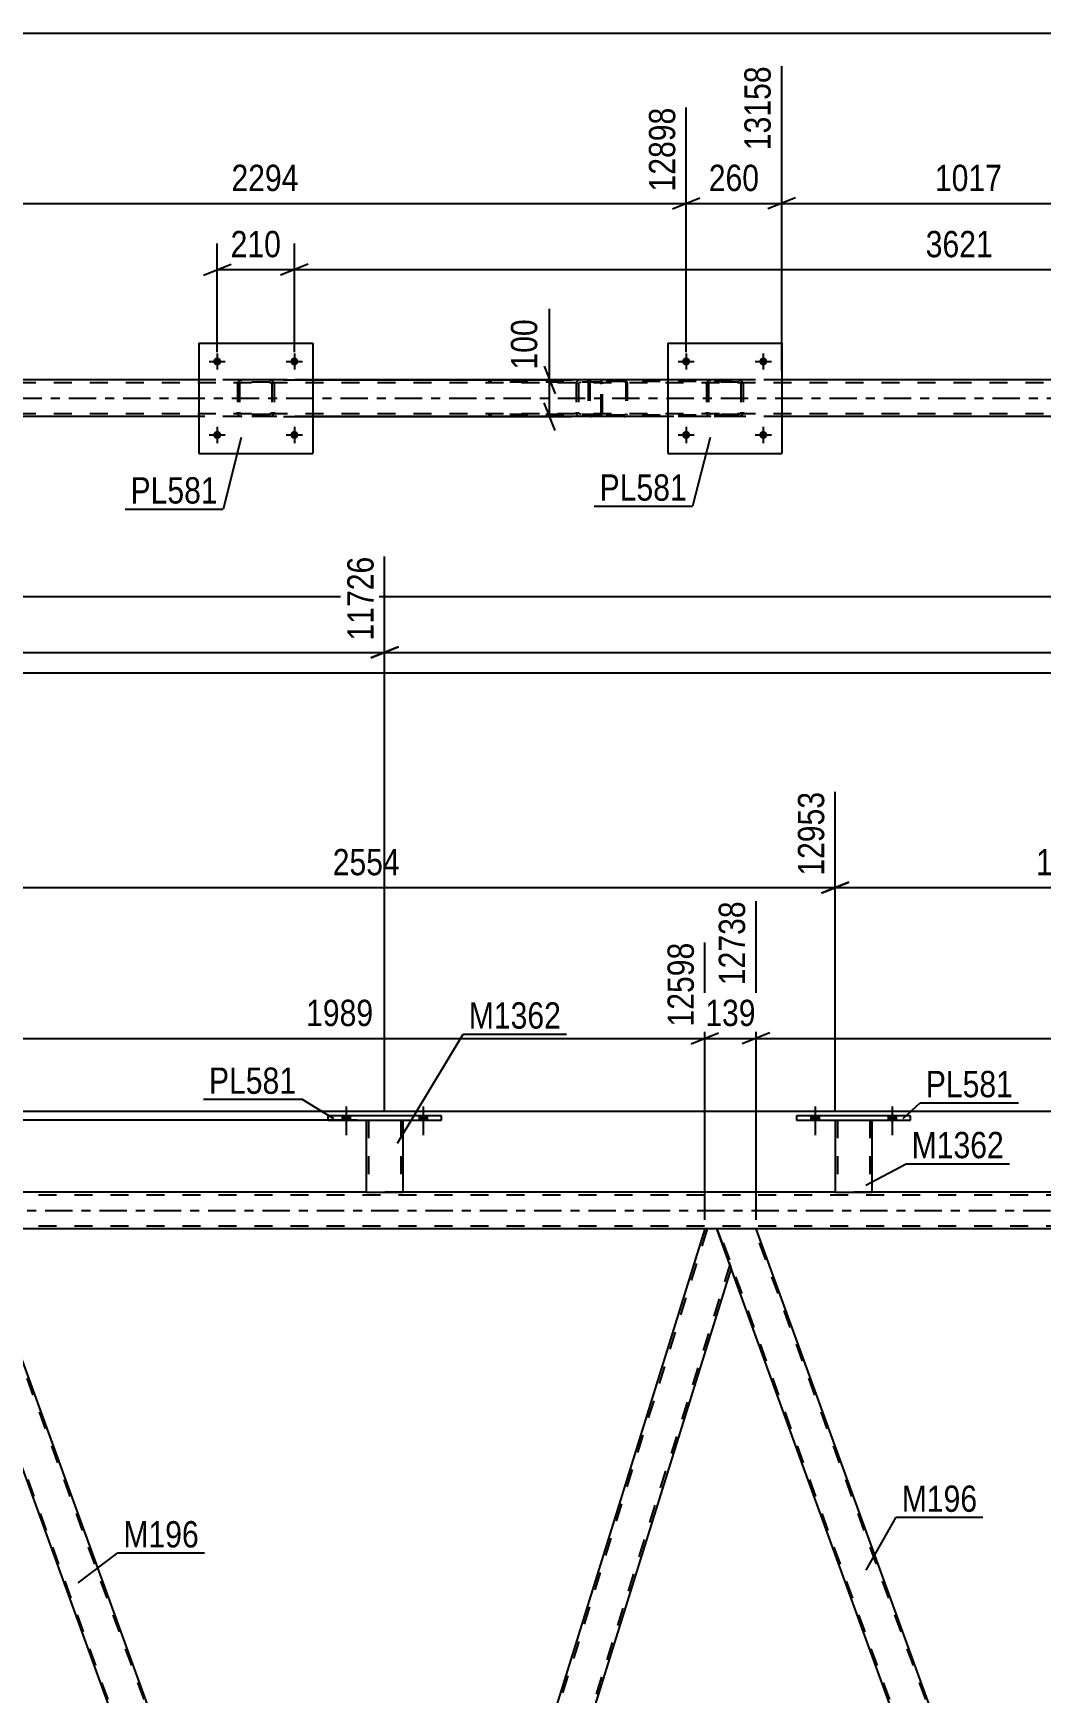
# Model space of a CAD drawing. Header units: millimetres. Extents: x 0 to 1797, y -6 to 560.
# Drawn here: x 1505.7 to 1615.5, y 374.3 to 555 of the extents above; entities that cross this region are included whole.
import ezdxf

# ---------------------------------------------------------------- set-up
doc = ezdxf.new("R2010")
doc.units = ezdxf.units.MM
doc.linetypes.add('DXK_LINE_DOT2', pattern=[3.9198, 1.9599, -1.9599])
doc.linetypes.add('DXK_LINE_DOT3', pattern=[5.9187, 2.979, -0.9799, 0.9799, -0.9799])
doc.styles.add('Arial Narrow', font='ARIALN.TTF', dxfattribs={"height": 0.2})

# ---------------------------------------------------------------- blocks, each defined once
blk = doc.blocks.new('Bolt-814276781-2631 - 2618')
at = {"linetype": 'Continuous'}
for points in [[(1526.2, 519.29, -1), (1525.32, 519.29, -1)], [(1534.6, 519.29, -1), (1533.72, 519.29, -1)]]:
    blk.add_hatch(color=1, dxfattribs=at).paths.add_polyline_path(points)
at = {"color": 1, "linetype": 'Continuous'}
for p, q in [((1524.88, 519.29), (1526.64, 519.29)), ((1525.76, 520.17), (1525.76, 518.41)), ((1533.28, 519.29), (1535.04, 519.29)), ((1534.16, 520.17), (1534.16, 518.41))]:
    blk.add_line(p, q, dxfattribs=at)
blk = doc.blocks.new('Part-814276781-2671 - 2618')
at = {"color": 7, "linetype": 'DXK_LINE_DOT2'}
for p, q in [((1527.96, 516.8), (1528, 516.99)), ((1528, 516.99), (1527.96, 516.8)), ((1528.2, 516.8), (1528.22, 516.9)), ((1528.22, 516.9), (1528.27, 516.97)), ((1528.26, 517.25), (1528.44, 517.28)), ((1528.44, 517.28), (1528.26, 517.25)), ((1528.27, 516.97), (1528.35, 517.03)), ((1528.35, 517.03), (1528.44, 517.04)), ((1531.48, 517.28), (1528.44, 517.28)), ((1531.48, 517.04), (1528.44, 517.04)), ((1531.48, 517.28), (1531.67, 517.25)), ((1531.67, 517.25), (1531.48, 517.28)), ((1531.48, 517.04), (1531.58, 517.03)), ((1531.58, 517.03), (1531.65, 516.97)), ((1531.65, 516.97), (1531.71, 516.9)), ((1531.71, 516.9), (1531.72, 516.8)), ((1531.93, 516.99), (1531.96, 516.8)), ((1531.96, 516.8), (1531.93, 516.99)), ((1527.96, 516.8), (1527.96, 513.76)), ((1528.2, 516.8), (1528.2, 513.76)), ((1531.72, 516.8), (1531.72, 513.76)), ((1531.96, 516.8), (1531.96, 513.76)), ((1528, 513.58), (1527.96, 513.76)), ((1527.96, 513.76), (1528, 513.58)), ((1528.22, 513.67), (1528.2, 513.76)), ((1528.27, 513.59), (1528.22, 513.67)), ((1528.44, 513.28), (1528.26, 513.32)), ((1528.26, 513.32), (1528.44, 513.28)), ((1528.35, 513.54), (1528.27, 513.59)), ((1528.44, 513.52), (1528.35, 513.54)), ((1531.48, 513.52), (1528.44, 513.52)), ((1531.48, 513.28), (1528.44, 513.28)), ((1531.58, 513.54), (1531.48, 513.52)), ((1531.67, 513.32), (1531.48, 513.28)), ((1531.48, 513.28), (1531.67, 513.32)), ((1531.65, 513.59), (1531.58, 513.54)), ((1531.71, 513.67), (1531.65, 513.59)), ((1531.72, 513.76), (1531.71, 513.67)), ((1531.96, 513.76), (1531.93, 513.58)), ((1531.93, 513.58), (1531.96, 513.76))]:
    blk.add_line(p, q, dxfattribs=at)
for centre, start, end in [((1528.44, 516.8), 112.5, 157.5), ((1528.44, 516.8), 112.5, 157.5), ((1531.48, 516.8), 22.5, 67.5), ((1531.48, 516.8), 22.5, 67.5), ((1528.44, 513.76), 202.5, 247.5), ((1528.44, 513.76), 202.5, 247.5), ((1531.48, 513.76), 292.5, 337.5), ((1531.48, 513.76), 292.5, 337.5)]:
    blk.add_arc(centre, 0.48, start, end, dxfattribs=at)
blk = doc.blocks.new('Part-814276781-2720 - 2618')
at = {"color": 2, "linetype": 'Continuous'}
for p, q in [((1523.76, 521.28), (1523.76, 509.28)), ((1523.76, 521.28), (1536.16, 521.28)), ((1536.16, 521.28), (1536.16, 509.28)), ((1523.76, 509.28), (1536.16, 509.28))]:
    blk.add_line(p, q, dxfattribs=at)
blk = doc.blocks.new('Part-814276781-2758 - 2618')
at = {"color": 7, "linetype": 'DXK_LINE_DOT2'}
for p, q in [((1709.82, 516.96), (1107.12, 516.96)), ((1709.82, 517.28), (1135.41, 517.28)), ((1536.16, 517.28), (1523.76, 517.28)), ((1587.24, 517.28), (1574.84, 517.28)), ((1709.82, 513.6), (1107.12, 513.6)), ((1536.16, 513.28), (1523.76, 513.28)), ((1587.24, 513.28), (1574.84, 513.28))]:
    blk.add_line(p, q, dxfattribs=at)
at = {"color": 2, "linetype": 'Continuous'}
for p, q in [((1523.76, 517.28), (1485.08, 517.28)), ((1574.84, 517.28), (1536.16, 517.28)), ((1625.92, 517.28), (1587.24, 517.28)), ((1523.76, 513.28), (1485.08, 513.28)), ((1574.84, 513.28), (1536.16, 513.28)), ((1625.92, 513.28), (1587.24, 513.28))]:
    blk.add_line(p, q, dxfattribs=at)
at = {"color": 7, "linetype": 'DXK_LINE_DOT3'}
blk.add_line((1107.12, 515.28), (1709.82, 515.28), dxfattribs=at)
blk = doc.blocks.new('Bolt-814276781-2767 - 2618')
at = {"linetype": 'Continuous'}
for points in [[(1526.2, 511.29, -1), (1525.32, 511.29, -1)], [(1534.6, 511.29, -1), (1533.72, 511.29, -1)]]:
    blk.add_hatch(color=1, dxfattribs=at).paths.add_polyline_path(points)
at = {"color": 1, "linetype": 'Continuous'}
for p, q in [((1525.76, 512.17), (1525.76, 510.41)), ((1534.16, 512.17), (1534.16, 510.41)), ((1524.88, 511.29), (1526.64, 511.29)), ((1533.28, 511.29), (1535.04, 511.29))]:
    blk.add_line(p, q, dxfattribs=at)
blk = doc.blocks.new('Part-814276781-2779 - 2618')
at = {"color": 7, "linetype": 'DXK_LINE_DOT2'}
for p, q in [((1579.04, 516.8), (1579.08, 516.99)), ((1579.08, 516.99), (1579.04, 516.8)), ((1579.28, 516.8), (1579.3, 516.9)), ((1579.3, 516.9), (1579.35, 516.97)), ((1579.34, 517.25), (1579.52, 517.28)), ((1579.52, 517.28), (1579.34, 517.25)), ((1579.35, 516.97), (1579.43, 517.03)), ((1579.43, 517.03), (1579.52, 517.04)), ((1582.56, 517.28), (1579.52, 517.28)), ((1582.56, 517.04), (1579.52, 517.04)), ((1582.56, 517.28), (1582.75, 517.25)), ((1582.75, 517.25), (1582.56, 517.28)), ((1582.56, 517.04), (1582.66, 517.03)), ((1582.66, 517.03), (1582.73, 516.97)), ((1582.73, 516.97), (1582.79, 516.9)), ((1582.79, 516.9), (1582.8, 516.8)), ((1583.01, 516.99), (1583.04, 516.8)), ((1583.04, 516.8), (1583.01, 516.99)), ((1579.04, 516.8), (1579.04, 513.76)), ((1579.28, 516.8), (1579.28, 513.76)), ((1582.8, 516.8), (1582.8, 513.76)), ((1583.04, 516.8), (1583.04, 513.76)), ((1579.08, 513.58), (1579.04, 513.76)), ((1579.04, 513.76), (1579.08, 513.58)), ((1579.3, 513.67), (1579.28, 513.76)), ((1579.35, 513.59), (1579.3, 513.67)), ((1579.52, 513.28), (1579.34, 513.32)), ((1579.34, 513.32), (1579.52, 513.28)), ((1579.43, 513.54), (1579.35, 513.59)), ((1579.52, 513.52), (1579.43, 513.54)), ((1582.56, 513.52), (1579.52, 513.52)), ((1582.56, 513.28), (1579.52, 513.28)), ((1582.66, 513.54), (1582.56, 513.52)), ((1582.75, 513.32), (1582.56, 513.28)), ((1582.56, 513.28), (1582.75, 513.32)), ((1582.73, 513.59), (1582.66, 513.54)), ((1582.79, 513.67), (1582.73, 513.59)), ((1582.8, 513.76), (1582.79, 513.67)), ((1583.04, 513.76), (1583.01, 513.58)), ((1583.01, 513.58), (1583.04, 513.76))]:
    blk.add_line(p, q, dxfattribs=at)
at = {"color": 7, "linetype": 'DXK_LINE_DOT3'}
blk.add_line((1581.04, 515.28), (1581.04, 515.28), dxfattribs=at)
at = {"color": 7, "linetype": 'DXK_LINE_DOT2'}
for centre, start, end in [((1579.52, 516.8), 112.5, 157.5), ((1579.52, 516.8), 112.5, 157.5), ((1582.56, 516.8), 22.5, 67.5), ((1582.56, 516.8), 22.5, 67.5), ((1579.52, 513.76), 202.5, 247.5), ((1579.52, 513.76), 202.5, 247.5), ((1582.56, 513.76), 292.5, 337.5), ((1582.56, 513.76), 292.5, 337.5)]:
    blk.add_arc(centre, 0.48, start, end, dxfattribs=at)
blk = doc.blocks.new('Part-814276781-2797 - 2618')
at = {"color": 2, "linetype": 'Continuous'}
for p, q in [((1574.84, 521.28), (1574.84, 509.28)), ((1574.84, 521.28), (1587.24, 521.28)), ((1587.24, 521.28), (1587.24, 509.28)), ((1574.84, 509.28), (1587.24, 509.28))]:
    blk.add_line(p, q, dxfattribs=at)
blk = doc.blocks.new('Part-814276781-2805 - 2618')
at = {"color": 7, "linetype": 'DXK_LINE_DOT2'}
for p, q in [((1566.19, 517.09), (1566.16, 516.96)), ((1566.16, 516.96), (1566.16, 513.6)), ((1566.33, 516.96), (1566.35, 517.03)), ((1566.33, 516.96), (1566.33, 513.6)), ((1566.35, 517.03), (1566.38, 517.08)), ((1566.5, 517.28), (1566.37, 517.26)), ((1566.38, 517.08), (1566.44, 517.11)), ((1566.44, 517.11), (1566.5, 517.12)), ((1581.83, 517.28), (1566.5, 517.28)), ((1581.83, 517.12), (1566.5, 517.12)), ((1570.21, 517.26), (1570.08, 517.28)), ((1570.08, 517.12), (1570.14, 517.11)), ((1570.14, 517.11), (1570.17, 517.1)), ((1570.17, 517.1), (1570.2, 517.08)), ((1570.2, 517.08), (1570.24, 517.03)), ((1570.24, 517.03), (1570.25, 516.96)), ((1570.25, 516.96), (1570.25, 513.6)), ((1570.42, 516.96), (1570.39, 517.09)), ((1570.42, 516.96), (1570.42, 513.6)), ((1566.16, 513.6), (1566.19, 513.48)), ((1566.35, 513.54), (1566.33, 513.6)), ((1566.38, 513.49), (1566.35, 513.54)), ((1566.37, 513.31), (1566.5, 513.28)), ((1566.44, 513.46), (1566.38, 513.49)), ((1566.5, 513.44), (1566.44, 513.46)), ((1581.83, 513.44), (1566.5, 513.44)), ((1581.83, 513.28), (1566.5, 513.28)), ((1570.08, 513.44), (1570.14, 513.46)), ((1570.08, 513.28), (1570.21, 513.31)), ((1570.14, 513.46), (1570.17, 513.47)), ((1570.17, 513.47), (1570.2, 513.49)), ((1570.24, 513.54), (1570.2, 513.49)), ((1570.25, 513.6), (1570.24, 513.54)), ((1570.39, 513.48), (1570.42, 513.6))]:
    blk.add_line(p, q, dxfattribs=at)
for centre, start, end in [((1566.49, 516.95), 110.7583, 155.68), ((1570.09, 516.95), 24.32, 69.2417), ((1566.49, 513.62), 204.32, 249.2417)]:
    blk.add_arc(centre, 0.331, start, end, dxfattribs=at)
blk = doc.blocks.new('Part-814276781-2895 - 2618')
at = {"color": 7, "linetype": 'DXK_LINE_DOT2'}
for p, q in [((1567.44, 517.28), (1555.28, 517.28)), ((1567.44, 517.04), (1555.28, 517.04)), ((1564.86, 516.89), (1564.85, 516.8)), ((1564.88, 516.99), (1564.86, 516.89)), ((1565.1, 516.8), (1565.12, 516.9)), ((1565.12, 516.9), (1565.17, 516.97)), ((1565.35, 517.28), (1565.16, 517.25)), ((1565.17, 516.97), (1565.25, 517.03)), ((1565.25, 517.03), (1565.35, 517.04)), ((1566.16, 517.04), (1566.16, 517.28)), ((1567.54, 517.25), (1567.44, 517.28)), ((1567.44, 517.04), (1567.49, 517.03)), ((1567.49, 517.03), (1567.54, 516.97)), ((1567.63, 517.14), (1567.54, 517.25)), ((1567.54, 516.97), (1567.56, 516.9)), ((1567.56, 516.9), (1567.58, 516.8)), ((1567.69, 516.99), (1567.63, 517.14)), ((1567.71, 516.8), (1567.69, 516.99)), ((1564.85, 516.8), (1564.85, 513.76)), ((1565.1, 516.8), (1565.1, 513.76)), ((1567.58, 513.76), (1567.58, 516.8)), ((1567.71, 513.76), (1567.71, 516.8)), ((1567.44, 513.52), (1555.28, 513.52)), ((1567.44, 513.28), (1555.28, 513.28)), ((1564.85, 513.76), (1564.86, 513.7)), ((1564.86, 513.7), (1564.88, 513.58)), ((1565.11, 513.7), (1565.1, 513.76)), ((1565.12, 513.67), (1565.11, 513.7)), ((1565.17, 513.59), (1565.12, 513.67)), ((1565.16, 513.32), (1565.35, 513.28)), ((1565.25, 513.54), (1565.17, 513.59)), ((1565.35, 513.52), (1565.25, 513.54)), ((1566.16, 513.28), (1566.16, 513.52)), ((1567.49, 513.54), (1567.44, 513.52)), ((1567.44, 513.28), (1567.54, 513.32)), ((1567.54, 513.59), (1567.49, 513.54)), ((1567.56, 513.67), (1567.54, 513.59)), ((1567.54, 513.32), (1567.63, 513.43)), ((1567.58, 513.76), (1567.56, 513.67)), ((1567.63, 513.43), (1567.69, 513.58)), ((1567.69, 513.58), (1567.71, 513.76))]:
    blk.add_line(p, q, dxfattribs=at)
for centre, start, end in [((1565.33, 516.79), 111.1941, 156.1506), ((1565.33, 513.78), 203.8494, 248.8059)]:
    blk.add_arc(centre, 0.492, start, end, dxfattribs=at)
blk = doc.blocks.new('Bolt-814276781-2903 - 2618')
at = {"linetype": 'Continuous'}
for points in [[(1577.28, 511.29, -1), (1576.4, 511.29, -1)], [(1585.68, 511.29, -1), (1584.8, 511.29, -1)]]:
    blk.add_hatch(color=1, dxfattribs=at).paths.add_polyline_path(points)
at = {"color": 1, "linetype": 'Continuous'}
for p, q in [((1576.84, 512.17), (1576.84, 510.41)), ((1585.24, 512.17), (1585.24, 510.41)), ((1575.96, 511.29), (1577.72, 511.29)), ((1584.36, 511.29), (1586.12, 511.29))]:
    blk.add_line(p, q, dxfattribs=at)
blk = doc.blocks.new('Bolt-814276781-2904 - 2618')
at = {"linetype": 'Continuous'}
for points in [[(1577.28, 519.29, -1), (1576.4, 519.29, -1)], [(1585.68, 519.29, -1), (1584.8, 519.29, -1)]]:
    blk.add_hatch(color=1, dxfattribs=at).paths.add_polyline_path(points)
at = {"color": 1, "linetype": 'Continuous'}
for p, q in [((1575.96, 519.29), (1577.72, 519.29)), ((1576.84, 520.17), (1576.84, 518.41)), ((1584.36, 519.29), (1586.12, 519.29)), ((1585.24, 520.17), (1585.24, 518.41))]:
    blk.add_line(p, q, dxfattribs=at)
blk = doc.blocks.new('Bolt-814276781-3725 - 3708')
at = {"linetype": 'Continuous'}
for points in [[(1539.35, 436.66), (1540.23, 436.66), (1540.23, 437.14), (1539.35, 437.14)], [(1547.75, 436.66), (1548.63, 436.66), (1548.63, 437.14), (1547.75, 437.14)]]:
    blk.add_hatch(color=1, dxfattribs=at).paths.add_polyline_path(points)
at = {"color": 1, "linetype": 'Continuous'}
for p, q in [((1539.79, 438.14), (1539.79, 435.02)), ((1548.19, 438.14), (1548.19, 435.02)), ((1539.35, 437.14), (1539.35, 436.66)), ((1540.23, 437.14), (1540.23, 436.66)), ((1547.75, 437.14), (1547.75, 436.66)), ((1548.63, 437.14), (1548.63, 436.66))]:
    blk.add_line(p, q, dxfattribs=at)
blk = doc.blocks.new('Part-814276781-3724 - 3708')
at = {"color": 2, "linetype": 'Continuous'}
for p, q in [((1541.99, 436.66), (1541.99, 428.82)), ((1545.99, 436.66), (1545.99, 428.82)), ((1541.99, 428.82), (1545.99, 428.82))]:
    blk.add_line(p, q, dxfattribs=at)
at = {"color": 7, "linetype": 'DXK_LINE_DOT2'}
for p, q in [((1541.99, 436.66), (1545.99, 436.66)), ((1541.99, 436.66), (1541.99, 436.66)), ((1541.99, 436.66), (1541.99, 436.66)), ((1542.23, 436.66), (1542.23, 428.82)), ((1545.75, 436.66), (1545.75, 428.82)), ((1545.99, 436.66), (1545.99, 436.66)), ((1545.99, 436.66), (1545.99, 436.66)), ((1545.7, 428.82), (1545.73, 428.82)), ((1545.7, 428.82), (1545.73, 428.82)), ((1545.73, 428.82), (1545.75, 428.82)), ((1545.73, 428.82), (1545.75, 428.82))]:
    blk.add_line(p, q, dxfattribs=at)
blk = doc.blocks.new('Bolt-814276781-3726 - 3708')
at = {"linetype": 'Continuous'}
for points in [[(1539.35, 436.66), (1540.23, 436.66), (1540.23, 437.14), (1539.35, 437.14)], [(1547.75, 436.66), (1548.63, 436.66), (1548.63, 437.14), (1547.75, 437.14)]]:
    blk.add_hatch(color=1, dxfattribs=at).paths.add_polyline_path(points)
at = {"color": 1, "linetype": 'Continuous'}
for p, q in [((1539.79, 438.14), (1539.79, 435.02)), ((1548.19, 438.14), (1548.19, 435.02)), ((1539.35, 437.14), (1539.35, 436.66)), ((1540.23, 437.14), (1540.23, 436.66)), ((1547.75, 437.14), (1547.75, 436.66)), ((1548.63, 437.14), (1548.63, 436.66))]:
    blk.add_line(p, q, dxfattribs=at)
blk = doc.blocks.new('Part-814276781-3731 - 3708')
at = {"color": 2, "linetype": 'Continuous'}
for p, q in [((1537.79, 437.14), (1537.79, 436.66)), ((1550.19, 437.14), (1537.79, 437.14)), ((1537.79, 436.66), (1550.19, 436.66)), ((1550.19, 436.66), (1550.19, 437.14))]:
    blk.add_line(p, q, dxfattribs=at)
blk = doc.blocks.new('Part-814276781-3932 - 3708')
at = {"color": 2, "linetype": 'Continuous'}
for p, q in [((1499.31, 424.82), (1495.06, 424.82)), ((1542.19, 307.02), (1499.31, 424.82)), ((1539.18, 303.6), (1496.59, 420.62))]:
    blk.add_line(p, q, dxfattribs=at)
at = {"color": 7, "linetype": 'DXK_LINE_DOT2'}
for p, q in [((1495.06, 424.82), (1496.59, 420.62)), ((1539.35, 303.6), (1495.23, 424.82)), ((1543.26, 303.6), (1499.14, 424.82)), ((1543.43, 303.6), (1542.19, 307.02)), ((1539.18, 303.6), (1543.43, 303.6))]:
    blk.add_line(p, q, dxfattribs=at)
blk = doc.blocks.new('Part-814276781-3911 - 3708')
at = {"color": 7, "linetype": 'DXK_LINE_DOT2'}
for p, q in [((1723.85, 428.5), (1074.94, 428.5)), ((1545.99, 428.82), (1541.99, 428.82)), ((1597.07, 428.82), (1593.07, 428.82)), ((1723.85, 425.14), (1074.94, 425.14)), ((1584.45, 424.82), (1578.87, 424.82))]:
    blk.add_line(p, q, dxfattribs=at)
at = {"color": 2, "linetype": 'Continuous'}
for p, q in [((1541.99, 428.82), (1494.91, 428.82)), ((1593.07, 428.82), (1545.99, 428.82)), ((1644.15, 428.82), (1597.07, 428.82)), ((1578.87, 424.82), (1499.31, 424.82)), ((1664.01, 424.82), (1584.45, 424.82))]:
    blk.add_line(p, q, dxfattribs=at)
at = {"color": 7, "linetype": 'DXK_LINE_DOT3'}
blk.add_line((1074.94, 426.82), (1723.85, 426.82), dxfattribs=at)
blk = doc.blocks.new('Part-814276781-4127 - 3708')
at = {"color": 2, "linetype": 'Continuous'}
for p, q in [((1588.87, 437.14), (1588.87, 436.66)), ((1601.27, 437.14), (1588.87, 437.14)), ((1588.87, 436.66), (1601.27, 436.66)), ((1601.27, 436.66), (1601.27, 437.14))]:
    blk.add_line(p, q, dxfattribs=at)
blk = doc.blocks.new('Part-814276781-3991 - 3708')
at = {"color": 2, "linetype": 'Continuous'}
for p, q in [((1578.87, 424.82), (1542.17, 307.07)), ((1580.19, 424.82), (1578.87, 424.82)), ((1581.72, 420.62), (1580.19, 424.82)), ((1581.74, 420.57), (1545.28, 303.6)), ((1543.43, 303.6), (1542.19, 307.02))]:
    blk.add_line(p, q, dxfattribs=at)
at = {"color": 7, "linetype": 'DXK_LINE_DOT2'}
for p, q in [((1579.13, 424.82), (1542.31, 306.7)), ((1581.6, 420.94), (1545.03, 303.6)), ((1581.74, 420.57), (1581.72, 420.62)), ((1581.74, 420.57), (1581.72, 420.62)), ((1542.17, 307.07), (1542.19, 307.02)), ((1545.28, 303.6), (1543.43, 303.6))]:
    blk.add_line(p, q, dxfattribs=at)
blk = doc.blocks.new('Part-814276781-4017 - 3708')
at = {"color": 2, "linetype": 'Continuous'}
for p, q in [((1584.45, 424.82), (1580.19, 424.82)), ((1626.82, 308.42), (1584.45, 424.82)), ((1622.56, 308.42), (1581.72, 420.62))]:
    blk.add_line(p, q, dxfattribs=at)
at = {"color": 7, "linetype": 'DXK_LINE_DOT2'}
for p, q in [((1580.19, 424.82), (1581.72, 420.62)), ((1624.48, 303.6), (1580.36, 424.82)), ((1628.4, 303.6), (1584.28, 424.82)), ((1624.31, 303.6), (1622.56, 308.42)), ((1628.57, 303.6), (1626.82, 308.42)), ((1628.57, 303.6), (1624.31, 303.6))]:
    blk.add_line(p, q, dxfattribs=at)
blk = doc.blocks.new('Bolt-814276781-4163 - 3708')
at = {"linetype": 'Continuous'}
for points in [[(1590.43, 436.66), (1591.31, 436.66), (1591.31, 437.14), (1590.43, 437.14)], [(1598.83, 436.66), (1599.71, 436.66), (1599.71, 437.14), (1598.83, 437.14)]]:
    blk.add_hatch(color=1, dxfattribs=at).paths.add_polyline_path(points)
at = {"color": 1, "linetype": 'Continuous'}
for p, q in [((1590.87, 438.14), (1590.87, 435.02)), ((1599.27, 438.14), (1599.27, 435.02)), ((1590.43, 437.14), (1590.43, 436.66)), ((1591.31, 437.14), (1591.31, 436.66)), ((1598.83, 437.14), (1598.83, 436.66)), ((1599.71, 437.14), (1599.71, 436.66))]:
    blk.add_line(p, q, dxfattribs=at)
blk = doc.blocks.new('Part-814276781-4072 - 3708')
at = {"color": 2, "linetype": 'Continuous'}
for p, q in [((1593.07, 436.66), (1593.07, 428.82)), ((1597.07, 436.66), (1597.07, 428.82)), ((1593.07, 428.82), (1597.07, 428.82))]:
    blk.add_line(p, q, dxfattribs=at)
at = {"color": 7, "linetype": 'DXK_LINE_DOT2'}
for p, q in [((1593.07, 436.66), (1597.07, 436.66)), ((1593.07, 436.66), (1593.07, 436.66)), ((1593.07, 436.66), (1593.07, 436.66)), ((1593.31, 436.66), (1593.31, 428.82)), ((1596.83, 436.66), (1596.83, 428.82)), ((1597.07, 436.66), (1597.07, 436.66)), ((1597.07, 436.66), (1597.07, 436.66)), ((1596.78, 428.82), (1596.81, 428.82)), ((1596.78, 428.82), (1596.81, 428.82)), ((1596.81, 428.82), (1596.83, 428.82)), ((1596.81, 428.82), (1596.83, 428.82))]:
    blk.add_line(p, q, dxfattribs=at)
blk = doc.blocks.new('Bolt-814276781-4162 - 3708')
at = {"linetype": 'Continuous'}
for points in [[(1590.43, 436.66), (1591.31, 436.66), (1591.31, 437.14), (1590.43, 437.14)], [(1598.83, 436.66), (1599.71, 436.66), (1599.71, 437.14), (1598.83, 437.14)]]:
    blk.add_hatch(color=1, dxfattribs=at).paths.add_polyline_path(points)
at = {"color": 1, "linetype": 'Continuous'}
for p, q in [((1590.87, 438.14), (1590.87, 435.02)), ((1599.27, 438.14), (1599.27, 435.02)), ((1590.43, 437.14), (1590.43, 436.66)), ((1591.31, 437.14), (1591.31, 436.66)), ((1598.83, 437.14), (1598.83, 436.66)), ((1599.71, 437.14), (1599.71, 436.66))]:
    blk.add_line(p, q, dxfattribs=at)
blk = doc.blocks.new('StraightDimension-814276781-2928 - 2618')
at = {"color": 7, "linetype": 'Continuous'}
blk.add_line((1082.85, 555.04), (1710.46, 555.04), dxfattribs=at)
blk = doc.blocks.new('StraightDimension-814276781-3318 - 2618')
at = {"color": 7, "linetype": 'Continuous'}
for p, q in [((1587.24, 518.28), (1587.24, 551.44)), ((1576.84, 520.29), (1576.84, 546.94)), ((1575.34, 535.9), (1578.34, 537.1)), ((1588.74, 537.1), (1585.74, 535.9)), ((1576.84, 536.5), (1587.24, 536.5))]:
    blk.add_line(p, q, dxfattribs=at)
at = {"color": 0}
blk.add_wipeout([(1585.39, 537.25), (1585.39, 541.45), (1578.7, 541.45), (1578.7, 537.25)], dxfattribs=at)
at = {"color": 3, "style": 'Arial Narrow'}
blk.add_text('260', height=2.863, dxfattribs=at).set_placement((1579.3, 537.85))
at = {"color": 0, "linetype": 'Continuous'}
blk.add_wipeout([(1586.64, 552.04), (1582.44, 552.04), (1582.44, 541.7), (1586.64, 541.7)], dxfattribs=at)
at = {"color": 3, "linetype": 'Continuous', "style": 'Arial Narrow'}
blk.add_text('13158', height=2.863, rotation=90.0002, dxfattribs=at).set_placement((1586.04, 542.3))
blk = doc.blocks.new('StraightDimension-814276781-3054 - 2618')
at = {"color": 7, "linetype": 'Continuous'}
for p, q in [((1561.36, 518.78), (1562.56, 515.78)), ((1532.96, 517.28), (1564.36, 517.28)), ((1561.96, 513.28), (1561.96, 517.28)), ((1532.96, 513.28), (1564.36, 513.28)), ((1562.56, 511.78), (1561.36, 514.78))]:
    blk.add_line(p, q, dxfattribs=at)
at = {"color": 0}
blk.add_wipeout([(1561.21, 524.49), (1557.01, 524.49), (1557.01, 517.81), (1561.21, 517.81)], dxfattribs=at)
at = {"color": 7, "linetype": 'Continuous'}
blk.add_line((1561.96, 517.28), (1561.96, 525.02), dxfattribs=at)
blk.add_line((1561.96, 517.28), (1561.96, 525.02), dxfattribs=at)
at = {"color": 3, "style": 'Arial Narrow'}
blk.add_text('100', height=2.863, rotation=90.0002, dxfattribs=at).set_placement((1560.61, 518.41))
blk = doc.blocks.new('StraightDimension-814276781-3135 - 2618')
at = {"color": 7, "linetype": 'Continuous'}
blk.add_line((1144.5, 493.68), (1709.82, 493.68), dxfattribs=at)
blk = doc.blocks.new('StraightDimension-814276781-3300 - 2618')
at = {"color": 7, "linetype": 'Continuous'}
for p, q in [((1587.24, 518.28), (1587.24, 551.44)), ((1627.92, 520.29), (1627.92, 546.94)), ((1588.74, 537.1), (1585.74, 535.9)), ((1626.42, 535.9), (1629.42, 537.1)), ((1587.24, 536.5), (1627.92, 536.5))]:
    blk.add_line(p, q, dxfattribs=at)
at = {"color": 0, "linetype": 'Continuous'}
blk.add_wipeout([(1627.32, 547.54), (1623.12, 547.54), (1623.12, 537.2), (1627.32, 537.2)], dxfattribs=at)
at = {"color": 0}
blk.add_wipeout([(1611.84, 537.25), (1611.84, 541.45), (1603.33, 541.45), (1603.33, 537.25)], dxfattribs=at)
at = {"color": 3, "linetype": 'Continuous', "style": 'Arial Narrow'}
blk.add_text('14175', height=2.863, rotation=90.0002, dxfattribs=at).set_placement((1626.72, 537.8))
at = {"color": 3, "style": 'Arial Narrow'}
blk.add_text('1017', height=2.863, dxfattribs=at).set_placement((1603.93, 537.85))
blk = doc.blocks.new('StraightDimension-814276781-3336 - 2618')
at = {"color": 7, "linetype": 'Continuous'}
for p, q in [((1485.08, 518.28), (1485.08, 551.44)), ((1576.84, 520.29), (1576.84, 546.94)), ((1486.58, 537.1), (1483.58, 535.9)), ((1575.34, 535.9), (1578.34, 537.1)), ((1485.08, 536.5), (1576.84, 536.5))]:
    blk.add_line(p, q, dxfattribs=at)
at = {"color": 0, "linetype": 'Continuous'}
blk.add_wipeout([(1576.24, 547.54), (1572.04, 547.54), (1572.04, 537.2), (1576.24, 537.2)], dxfattribs=at)
at = {"color": 0}
blk.add_wipeout([(1535.22, 537.25), (1535.22, 541.45), (1526.71, 541.45), (1526.71, 537.25)], dxfattribs=at)
at = {"color": 3, "linetype": 'Continuous', "style": 'Arial Narrow'}
blk.add_text('12898', height=2.863, rotation=90.0002, dxfattribs=at).set_placement((1575.64, 537.8))
at = {"color": 3, "style": 'Arial Narrow'}
blk.add_text('2294', height=2.863, dxfattribs=at).set_placement((1527.31, 537.85))
blk = doc.blocks.new('StraightDimension-814276781-3658 - 2618')
at = {"color": 7, "linetype": 'Continuous'}
blk.add_line((1083.49, 485.39), (1709.82, 485.39), dxfattribs=at)
blk = doc.blocks.new('StraightDimension-814276781-7596 - 2618')
at = {"color": 7, "linetype": 'Continuous'}
for p, q in [((1534.16, 520.29), (1534.16, 532.14)), ((1679.01, 512.29), (1679.01, 532.14)), ((1535.66, 529.89), (1532.66, 528.69)), ((1677.51, 528.69), (1680.51, 529.89)), ((1534.16, 529.29), (1679.01, 529.29))]:
    blk.add_line(p, q, dxfattribs=at)
at = {"color": 0}
blk.add_wipeout([(1610.84, 530.04), (1610.84, 534.24), (1602.33, 534.24), (1602.33, 530.04)], dxfattribs=at)
at = {"color": 3, "style": 'Arial Narrow'}
blk.add_text('3621', height=2.863, dxfattribs=at).set_placement((1602.93, 530.64))
blk = doc.blocks.new('StraightDimension-814276781-7597 - 2618')
at = {"color": 7, "linetype": 'Continuous'}
for p, q in [((1525.76, 520.29), (1525.76, 532.14)), ((1534.16, 520.29), (1534.16, 532.14)), ((1524.26, 528.69), (1527.26, 529.89)), ((1535.66, 529.89), (1532.66, 528.69)), ((1525.76, 529.29), (1534.16, 529.29))]:
    blk.add_line(p, q, dxfattribs=at)
at = {"color": 0}
blk.add_wipeout([(1533.31, 530.04), (1533.31, 534.24), (1526.62, 534.24), (1526.62, 530.04)], dxfattribs=at)
at = {"color": 3, "style": 'Arial Narrow'}
blk.add_text('210', height=2.863, dxfattribs=at).set_placement((1527.22, 530.64))
blk = doc.blocks.new('StraightDimension-814276781-5177 - 3708')
at = {"color": 7, "linetype": 'Continuous'}
for p, q in [((1540.99, 436.66), (1046.09, 436.66)), ((1540.99, 428.82), (1046.09, 428.82))]:
    blk.add_line(p, q, dxfattribs=at)
blk = doc.blocks.new('StraightDimension-814276781-4299 - 3708')
at = {"color": 7, "linetype": 'Continuous'}
for p, q in [((1490.91, 437.66), (1490.91, 472.43)), ((1593.07, 437.66), (1593.07, 472.43)), ((1492.41, 462.59), (1489.41, 461.39)), ((1490.91, 461.99), (1593.07, 461.99)), ((1591.57, 461.39), (1594.57, 462.59))]:
    blk.add_line(p, q, dxfattribs=at)
at = {"color": 0, "linetype": 'Continuous'}
blk.add_wipeout([(1592.47, 473.03), (1588.27, 473.03), (1588.27, 462.69), (1592.47, 462.69)], dxfattribs=at)
at = {"color": 0}
blk.add_wipeout([(1546.25, 462.74), (1546.25, 466.94), (1537.74, 466.94), (1537.74, 462.74)], dxfattribs=at)
at = {"color": 3, "linetype": 'Continuous', "style": 'Arial Narrow'}
blk.add_text('12953', height=2.863, rotation=90.0002, dxfattribs=at).set_placement((1591.87, 463.29))
at = {"color": 3, "style": 'Arial Narrow'}
blk.add_text('2554', height=2.863, dxfattribs=at).set_placement((1538.34, 463.34))
blk = doc.blocks.new('StraightDimension-814276781-4309 - 3708')
at = {"color": 7, "linetype": 'Continuous'}
for p, q in [((1593.07, 437.66), (1593.07, 472.43)), ((1644.15, 437.66), (1644.15, 472.43)), ((1594.57, 462.59), (1591.57, 461.39)), ((1593.07, 461.99), (1644.15, 461.99)), ((1642.65, 461.39), (1645.65, 462.59))]:
    blk.add_line(p, q, dxfattribs=at)
at = {"color": 0, "linetype": 'Continuous'}
blk.add_wipeout([(1643.55, 473.03), (1639.35, 473.03), (1639.35, 462.69), (1643.55, 462.69)], dxfattribs=at)
at = {"color": 0}
blk.add_wipeout([(1622.87, 462.74), (1622.87, 466.94), (1614.36, 466.94), (1614.36, 462.74)], dxfattribs=at)
at = {"color": 3, "linetype": 'Continuous', "style": 'Arial Narrow'}
blk.add_text('14230', height=2.863, rotation=90.0002, dxfattribs=at).set_placement((1642.95, 463.29))
at = {"color": 3, "style": 'Arial Narrow'}
blk.add_text('1277', height=2.863, dxfattribs=at).set_placement((1614.96, 463.34))
blk = doc.blocks.new('StraightDimension-814276781-4619 - 3708')
at = {"color": 7, "linetype": 'Continuous'}
for p, q in [((1584.45, 425.82), (1584.45, 460.51)), ((1664.01, 425.82), (1664.01, 456.01)), ((1585.95, 446.17), (1582.95, 444.97)), ((1584.45, 445.57), (1664.01, 445.57)), ((1662.51, 444.97), (1665.51, 446.17))]:
    blk.add_line(p, q, dxfattribs=at)
at = {"color": 0, "linetype": 'Continuous'}
blk.add_wipeout([(1663.41, 456.61), (1659.21, 456.61), (1659.21, 446.27), (1663.41, 446.27)], dxfattribs=at)
at = {"color": 0}
blk.add_wipeout([(1628.48, 446.32), (1628.48, 450.52), (1619.97, 450.52), (1619.97, 446.32)], dxfattribs=at)
at = {"color": 3, "linetype": 'Continuous', "style": 'Arial Narrow'}
blk.add_text('14727', height=2.863, rotation=90.0002, dxfattribs=at).set_placement((1662.81, 446.87))
at = {"color": 3, "style": 'Arial Narrow'}
blk.add_text('1989', height=2.863, dxfattribs=at).set_placement((1620.57, 446.92))
blk = doc.blocks.new('StraightDimension-814276781-5132 - 3708')
at = {"color": 7, "linetype": 'Continuous'}
for p, q in [((1719.21, 438.62), (1719.21, 502.55)), ((1543.99, 437.66), (1543.99, 498.04)), ((1545.49, 488.2), (1542.49, 487)), ((1717.71, 487), (1720.71, 488.2)), ((1543.99, 487.6), (1719.21, 487.6))]:
    blk.add_line(p, q, dxfattribs=at)
at = {"color": 0, "linetype": 'Continuous'}
blk.add_wipeout([(1718.61, 503.14), (1714.41, 503.14), (1714.41, 492.8), (1718.61, 492.8)], dxfattribs=at)
at = {"color": 0}
blk.add_wipeout([(1635.86, 488.35), (1635.86, 492.55), (1627.34, 492.55), (1627.34, 488.35)], dxfattribs=at)
at = {"color": 3, "linetype": 'Continuous', "style": 'Arial Narrow'}
blk.add_text('16107', height=2.863, rotation=90.0002, dxfattribs=at).set_placement((1718.01, 493.4))
at = {"color": 3, "style": 'Arial Narrow'}
blk.add_text('4380', height=2.863, dxfattribs=at).set_placement((1627.94, 488.95))
blk = doc.blocks.new('StraightDimension-814276781-4581 - 3708')
at = {"color": 7, "linetype": 'Continuous'}
for p, q in [((1499.31, 425.82), (1499.31, 460.51)), ((1578.87, 425.82), (1578.87, 456.01)), ((1500.81, 446.17), (1497.81, 444.97)), ((1499.31, 445.57), (1578.87, 445.57)), ((1577.37, 444.97), (1580.37, 446.17))]:
    blk.add_line(p, q, dxfattribs=at)
at = {"color": 0, "linetype": 'Continuous'}
blk.add_wipeout([(1578.27, 456.61), (1574.07, 456.61), (1574.07, 446.27), (1578.27, 446.27)], dxfattribs=at)
at = {"color": 0}
blk.add_wipeout([(1543.35, 446.32), (1543.35, 450.52), (1534.84, 450.52), (1534.84, 446.32)], dxfattribs=at)
at = {"color": 3, "linetype": 'Continuous', "style": 'Arial Narrow'}
blk.add_text('12598', height=2.863, rotation=90.0002, dxfattribs=at).set_placement((1577.67, 446.87))
at = {"color": 3, "style": 'Arial Narrow'}
blk.add_text('1989', height=2.863, dxfattribs=at).set_placement((1535.44, 446.92))
blk = doc.blocks.new('StraightDimension-814276781-4600 - 3708')
at = {"color": 7, "linetype": 'Continuous'}
for p, q in [((1584.45, 425.82), (1584.45, 460.51)), ((1578.87, 425.82), (1578.87, 456.01)), ((1577.37, 444.97), (1580.37, 446.17)), ((1578.87, 445.57), (1584.45, 445.57)), ((1585.95, 446.17), (1582.95, 444.97))]:
    blk.add_line(p, q, dxfattribs=at)
at = {"color": 0}
blk.add_wipeout([(1585, 446.32), (1585, 450.52), (1578.32, 450.52), (1578.32, 446.32)], dxfattribs=at)
at = {"color": 3, "style": 'Arial Narrow'}
blk.add_text('139', height=2.863, dxfattribs=at).set_placement((1578.92, 446.92))
at = {"color": 0, "linetype": 'Continuous'}
blk.add_wipeout([(1583.85, 461.11), (1579.65, 461.11), (1579.65, 450.77), (1583.85, 450.77)], dxfattribs=at)
at = {"color": 3, "linetype": 'Continuous', "style": 'Arial Narrow'}
blk.add_text('12738', height=2.863, rotation=90.0002, dxfattribs=at).set_placement((1583.25, 451.37))
blk = doc.blocks.new('StraightDimension-814276781-5133 - 3708')
at = {"color": 7, "linetype": 'Continuous'}
for p, q in [((1543.99, 437.66), (1543.99, 498.04)), ((1542.49, 487), (1545.49, 488.2)), ((1186.43, 487.6), (1543.99, 487.6))]:
    blk.add_line(p, q, dxfattribs=at)
at = {"color": 0, "linetype": 'Continuous'}
blk.add_wipeout([(1543.39, 498.64), (1539.19, 498.64), (1539.19, 488.3), (1543.39, 488.3)], dxfattribs=at)
at = {"color": 3, "linetype": 'Continuous', "style": 'Arial Narrow'}
blk.add_text('11726', height=2.863, rotation=90.0002, dxfattribs=at).set_placement((1542.79, 488.9))
blk = doc.blocks.new('StraightDimension-814276781-5170 - 3708')
at = {"color": 7, "linetype": 'Continuous'}
for p, q in [((1716.21, 437.62), (1046.09, 437.62)), ((1540.99, 436.66), (1046.09, 436.66))]:
    blk.add_line(p, q, dxfattribs=at)
blk = doc.blocks.new('StraightDimension-814276781-5187 - 3708')
at = {"color": 7, "linetype": 'Continuous'}
blk.add_line((1540.99, 428.82), (1046.09, 428.82), dxfattribs=at)
blk = doc.blocks.new('Mark-814276781-2716 - 2618')
at = {"color": 0}
blk.add_wipeout([(1525.82, 503.82), (1525.82, 506.82), (1516.32, 506.82), (1516.32, 503.82)], dxfattribs=at)
blk.add_wipeout([(1525.82, 503.82), (1525.82, 506.82), (1516.32, 506.82), (1516.32, 503.82)], dxfattribs=at)
at = {"color": 30, "linetype": 'Continuous'}
for p in [(1528.36, 511), (1515.72, 503.22)]:
    blk.add_line(p, (1526.42, 503.22), dxfattribs=at)
at = {"color": 3, "style": 'Arial Narrow'}
blk.add_text('PL581', height=2.863, dxfattribs=at).set_placement((1516.32, 503.82))
blk = doc.blocks.new('Mark-814276781-2793 - 2618')
at = {"color": 0}
blk.add_wipeout([(1576.91, 504.13), (1576.91, 507.13), (1567.41, 507.13), (1567.41, 504.13)], dxfattribs=at)
blk.add_wipeout([(1576.91, 504.13), (1576.91, 507.13), (1567.41, 507.13), (1567.41, 504.13)], dxfattribs=at)
at = {"color": 30, "linetype": 'Continuous'}
for p in [(1579.44, 511), (1566.81, 503.53)]:
    blk.add_line(p, (1577.51, 503.53), dxfattribs=at)
at = {"color": 3, "style": 'Arial Narrow'}
blk.add_text('PL581', height=2.863, dxfattribs=at).set_placement((1567.41, 504.13))
blk = doc.blocks.new('Mark-814276781-3720 - 3708')
at = {"color": 0}
blk.add_wipeout([(1563.21, 446.64), (1563.21, 449.64), (1553.16, 449.64), (1553.16, 446.64)], dxfattribs=at)
blk.add_wipeout([(1563.21, 446.64), (1563.21, 449.64), (1553.16, 449.64), (1553.16, 446.64)], dxfattribs=at)
at = {"color": 30, "linetype": 'Continuous'}
for p, q in [((1545.39, 434.18), (1552.56, 446.04)), ((1552.56, 446.04), (1563.81, 446.04))]:
    blk.add_line(p, q, dxfattribs=at)
at = {"color": 3, "style": 'Arial Narrow'}
blk.add_text('M1362', height=2.863, dxfattribs=at).set_placement((1553.16, 446.64))
blk = doc.blocks.new('Mark-814276781-3727 - 3708')
at = {"color": 0}
blk.add_wipeout([(1534.36, 439.54), (1534.36, 442.54), (1524.86, 442.54), (1524.86, 439.54)], dxfattribs=at)
blk.add_wipeout([(1534.36, 439.54), (1534.36, 442.54), (1524.86, 442.54), (1524.86, 439.54)], dxfattribs=at)
at = {"color": 30, "linetype": 'Continuous'}
for p in [(1524.26, 438.94), (1538.46, 436.8)]:
    blk.add_line(p, (1534.96, 438.94), dxfattribs=at)
at = {"color": 3, "style": 'Arial Narrow'}
blk.add_text('PL581', height=2.863, dxfattribs=at).set_placement((1524.86, 439.54))
blk = doc.blocks.new('Mark-814276781-3928 - 3708')
at = {"color": 0}
blk.add_wipeout([(1523.76, 390.14), (1523.76, 393.14), (1515.54, 393.14), (1515.54, 390.14)], dxfattribs=at)
blk.add_wipeout([(1523.76, 390.14), (1523.76, 393.14), (1515.54, 393.14), (1515.54, 390.14)], dxfattribs=at)
at = {"color": 30, "linetype": 'Continuous'}
for p, q in [((1510.61, 386.27), (1514.94, 389.54)), ((1514.94, 389.54), (1524.36, 389.54))]:
    blk.add_line(p, q, dxfattribs=at)
at = {"color": 3, "style": 'Arial Narrow'}
blk.add_text('M196', height=2.863, dxfattribs=at).set_placement((1515.54, 390.14))
blk = doc.blocks.new('Mark-814276781-4013 - 3708')
at = {"color": 0}
blk.add_wipeout([(1608.54, 394.02), (1608.54, 397.02), (1600.32, 397.02), (1600.32, 394.02)], dxfattribs=at)
blk.add_wipeout([(1608.54, 394.02), (1608.54, 397.02), (1600.32, 397.02), (1600.32, 394.02)], dxfattribs=at)
at = {"color": 30, "linetype": 'Continuous'}
for p, q in [((1596.43, 387.67), (1599.72, 393.42)), ((1599.72, 393.42), (1609.14, 393.42))]:
    blk.add_line(p, q, dxfattribs=at)
at = {"color": 3, "style": 'Arial Narrow'}
blk.add_text('M196', height=2.863, dxfattribs=at).set_placement((1600.32, 394.02))
blk = doc.blocks.new('Mark-814276781-4068 - 3708')
at = {"color": 0}
blk.add_wipeout([(1611.45, 432.53), (1611.45, 435.53), (1601.4, 435.53), (1601.4, 432.53)], dxfattribs=at)
blk.add_wipeout([(1611.45, 432.53), (1611.45, 435.53), (1601.4, 435.53), (1601.4, 432.53)], dxfattribs=at)
at = {"color": 30, "linetype": 'Continuous'}
for p, q in [((1596.4, 429.58), (1600.8, 431.93)), ((1600.8, 431.93), (1612.05, 431.93))]:
    blk.add_line(p, q, dxfattribs=at)
at = {"color": 3, "style": 'Arial Narrow'}
blk.add_text('M1362', height=2.863, dxfattribs=at).set_placement((1601.4, 432.53))
blk = doc.blocks.new('Mark-814276781-4123 - 3708')
at = {"color": 0}
blk.add_wipeout([(1612.44, 439.17), (1612.44, 442.17), (1602.94, 442.17), (1602.94, 439.17)], dxfattribs=at)
blk.add_wipeout([(1612.44, 439.17), (1612.44, 442.17), (1602.94, 442.17), (1602.94, 439.17)], dxfattribs=at)
at = {"color": 30, "linetype": 'Continuous'}
for p, q in [((1600.48, 436.86), (1602.34, 438.57)), ((1602.34, 438.57), (1613.04, 438.57))]:
    blk.add_line(p, q, dxfattribs=at)
at = {"color": 3, "style": 'Arial Narrow'}
blk.add_text('PL581', height=2.863, dxfattribs=at).set_placement((1602.94, 439.17))

msp = doc.modelspace()

# ---------------------------------------------------------------- block references
for name in ['StraightDimension-814276781-2928 - 2618', 'Part-814276781-2720 - 2618', 'Part-814276781-2797 - 2618', 'Part-814276781-2758 - 2618', 'Bolt-814276781-2631 - 2618', 'Bolt-814276781-2904 - 2618', 'Part-814276781-2671 - 2618', 'Part-814276781-2895 - 2618', 'Part-814276781-2805 - 2618', 'Part-814276781-2779 - 2618', 'Bolt-814276781-2767 - 2618', 'Bolt-814276781-2903 - 2618', 'Bolt-814276781-3725 - 3708', 'Bolt-814276781-3726 - 3708', 'Bolt-814276781-4163 - 3708', 'Bolt-814276781-4162 - 3708', 'Part-814276781-3731 - 3708', 'Part-814276781-3724 - 3708', 'Part-814276781-4127 - 3708', 'Part-814276781-4072 - 3708', 'Part-814276781-3911 - 3708', 'Part-814276781-3932 - 3708', 'Part-814276781-3991 - 3708', 'Part-814276781-4017 - 3708']:
    msp.add_blockref(name, (0, 0))

# ---------------------------------------------------------------- next in the draw order: block references
for name in ['StraightDimension-814276781-3318 - 2618', 'StraightDimension-814276781-3054 - 2618', 'StraightDimension-814276781-5177 - 3708', 'Mark-814276781-4013 - 3708', 'Mark-814276781-3928 - 3708']:
    msp.add_blockref(name, (0, 0))

# ---------------------------------------------------------------- next in the draw order: block references
for name in ['StraightDimension-814276781-3336 - 2618', 'StraightDimension-814276781-3300 - 2618', 'StraightDimension-814276781-3135 - 2618', 'StraightDimension-814276781-4299 - 3708']:
    msp.add_blockref(name, (0, 0))

# ---------------------------------------------------------------- next in the draw order: block references
for name in ['StraightDimension-814276781-7596 - 2618', 'StraightDimension-814276781-3658 - 2618', 'StraightDimension-814276781-4309 - 3708']:
    msp.add_blockref(name, (0, 0))

# ---------------------------------------------------------------- next in the draw order: block references
for name in ['StraightDimension-814276781-7597 - 2618', 'Mark-814276781-2716 - 2618', 'StraightDimension-814276781-4619 - 3708']:
    msp.add_blockref(name, (0, 0))

# ---------------------------------------------------------------- next in the draw order: block references
msp.add_blockref('StraightDimension-814276781-5132 - 3708', (0, 0))

# ---------------------------------------------------------------- next in the draw order: block references
for name in ['Mark-814276781-2793 - 2618', 'StraightDimension-814276781-4581 - 3708']:
    msp.add_blockref(name, (0, 0))

# ---------------------------------------------------------------- next in the draw order: block references
for name in ['StraightDimension-814276781-5133 - 3708', 'StraightDimension-814276781-4600 - 3708', 'StraightDimension-814276781-5187 - 3708']:
    msp.add_blockref(name, (0, 0))

# ---------------------------------------------------------------- next in the draw order: block references
msp.add_blockref('StraightDimension-814276781-5170 - 3708', (0, 0))

# ---------------------------------------------------------------- next in the draw order: block references
for name in ['Mark-814276781-3720 - 3708', 'Mark-814276781-3727 - 3708', 'Mark-814276781-4123 - 3708', 'Mark-814276781-4068 - 3708']:
    msp.add_blockref(name, (0, 0))

doc.saveas('drawing.dxf')
